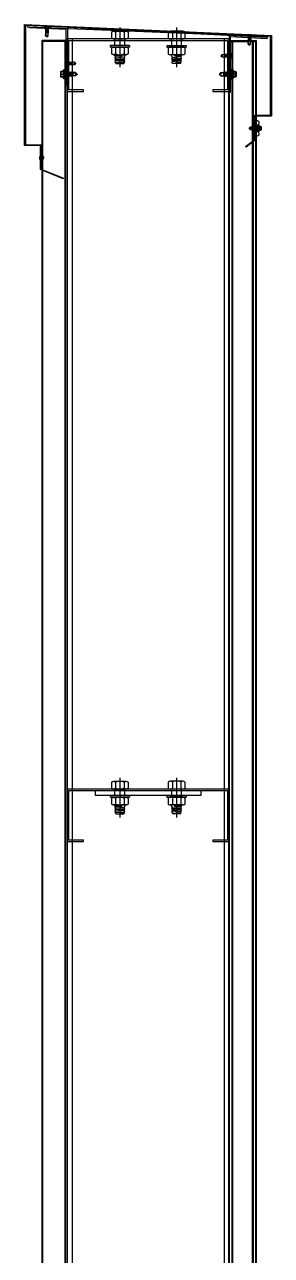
# Model space of a CAD drawing. Header units: inches. Extents: x 315041 to 662841, y -45540 to -35018.
# Drawn here: x 330329.6 to 330332.65, y -36196.91 to -36181.7 of the extents above; entities that cross this region are included whole.
import ezdxf

# ---------------------------------------------------------------- set-up
doc = ezdxf.new("R2010")
doc.units = ezdxf.units.IN
doc.header["$MEASUREMENT"] = 0
doc.linetypes.add('CENTER2', pattern=[28.575, 19.05, -3.175, 3.175, -3.175])
doc.linetypes.add('DASHED2', pattern=[9.525, 6.35, -3.175])
for name, color, linetype in [('251', 251, 'Continuous'), ('3', 3, 'Continuous'), ('5', 5, 'Continuous'), ('6', 6, 'Continuous'), ('8', 8, 'Continuous'), ('DIM', 8, 'Continuous'), ('flashing', 6, 'Continuous'), ('STRUCTURE', 1, 'Continuous')]:
    doc.layers.add(name, color=color, linetype=linetype)

# ---------------------------------------------------------------- blocks, each defined once
blk = doc.blocks.new('*U154')
at = {"layer": '251'}
h = blk.add_hatch(color=256, dxfattribs=at)
h.paths.add_polyline_path([(-0.0533, -0.0404), (-0.0533, -0.0433, -0.192582), (-0.0476, -0.0289, -0.192582), (-0.0533, -0.0144)])
h.paths.add_polyline_path([(-0.0533, 0.0144, -0.192582), (-0.0476, 0.0289, -0.192582), (-0.0533, 0.0433)])
h = blk.add_hatch(color=256, dxfattribs=at)
h.paths.add_polyline_path([(0.0559, -0.0404), (0.0559, -0.0433, -0.192582), (0.0617, -0.0289, -0.192582), (0.0559, -0.0144)])
h.paths.add_polyline_path([(0.0559, 0.0144, -0.192582), (0.0617, 0.0289, -0.192582), (0.0559, 0.0433)])
at = {"layer": '5', "linetype": 'CENTER2', "ltscale": 0.2}
blk.add_line((-0.0773, 0), (0.1944, 0), dxfattribs=at)
at = {"layer": '8'}
for p, q in [((-0.0533, 0.0404), (-0.0533, -0.0404)), ((-0.0476, 0.0578), (-0.0058, 0.0578)), ((-0.0476, 0.0289), (-0.0058, 0.0289)), ((0, 0.0433), (0, -0.0433)), ((0.0444, 0.0333), (0, 0.0333)), ((0.0444, -0.0664), (0.0444, 0.0664)), ((0.0444, 0.0664), (0.0559, 0.0664)), ((0.0559, -0.0664), (0.0559, 0.0664)), ((0.0559, 0.0404), (0.0559, -0.0404)), ((0.0617, 0.0578), (0.1034, 0.0578)), ((0.0617, 0.0289), (0.1034, 0.0289)), ((0.1092, 0.0433), (0.1092, -0.0433)), ((0.1168, 0.0333), (0.1092, 0.0333)), ((0.1211, 0.0267), (0.1168, 0.0333)), ((0.1168, 0.0333), (0.1168, -0.0167)), ((0.1168, -0.0167), (0.1211, 0.0267)), ((0.1268, 0.0333), (0.1211, 0.0267)), ((0.1311, 0.0267), (0.1268, 0.0333)), ((0.1639, 0.03), (0.1611, 0.0267)), ((0.1691, 0.0267), (0.1639, 0.03)), ((0.1658, -0.0267), (0.1674, 0)), ((0.1691, 0), (0.1674, 0)), ((0.1674, 0), (0.1691, 0)), ((0.1691, 0.0267), (0.1691, -0.0267)), ((-0.0476, -0.0289), (-0.0058, -0.0289)), ((-0.0476, -0.0289), (-0.0058, -0.0289)), ((-0.0476, -0.0578), (-0.0058, -0.0578)), ((0.0444, -0.0333), (0, -0.0333)), ((0.0444, -0.0664), (0.0559, -0.0664)), ((0.0617, -0.0289), (0.1034, -0.0289)), ((0.0617, -0.0289), (0.1034, -0.0289)), ((0.0617, -0.0578), (0.1034, -0.0578)), ((0.1201, -0.0333), (0.1092, -0.0333)), ((0.1258, -0.0267), (0.1201, -0.0333)), ((0.1601, -0.0333), (0.1558, -0.0267)), ((0.1658, -0.0267), (0.1601, -0.0333)), ((0.1658, -0.0267), (0.1691, -0.0267))]:
    blk.add_line(p, q, dxfattribs=at)
for points in [[(0.1358, -0.0267), (0.1301, -0.0333), (0.1258, -0.0267), (0.1311, 0.0267), (0.1368, 0.0333), (0.1411, 0.0267)], [(0.1458, -0.0267), (0.1401, -0.0333), (0.1358, -0.0267), (0.1411, 0.0267), (0.1468, 0.0333), (0.1511, 0.0267)], [(0.1558, -0.0267), (0.1501, -0.0333), (0.1458, -0.0267), (0.1511, 0.0267), (0.1568, 0.0333), (0.1611, 0.0267)]]:
    blk.add_lwpolyline(points, close=True, dxfattribs=at)
for centre, start, end in [((-0.0324, 0.0433), 136.39718, 223.60282), ((-0.0324, 0.0144), 136.39718, 180), ((-0.0209, 0.0433), 316.39718, 43.60282), ((-0.0209, 0.0144), 0, 43.60282), ((0.0768, 0.0433), 136.39718, 223.60282), ((0.0768, 0.0144), 136.39718, 180), ((0.0883, 0.0433), 316.39718, 43.60282), ((0.0883, 0.0144), 0, 43.60282), ((-0.0324, -0.0144), 180, 223.60282), ((-0.0324, -0.0433), 136.39718, 223.60282), ((-0.0209, -0.0144), 316.39718, 0), ((-0.0209, -0.0433), 316.39718, 43.60282), ((0.0768, -0.0144), 180, 223.60282), ((0.0768, -0.0433), 136.39718, 223.60282), ((0.0883, -0.0144), 316.39718, 0), ((0.0883, -0.0433), 316.39718, 43.60282)]:
    blk.add_arc(centre, 0.0209, start, end, dxfattribs=at)
blk = doc.blocks.new('*U155')
at = {"layer": '251'}
h = blk.add_hatch(color=256, dxfattribs=at)
h.paths.add_polyline_path([(-0.0533, -0.0404), (-0.0533, -0.0433, -0.192582), (-0.0476, -0.0289, -0.192582), (-0.0533, -0.0144)])
h.paths.add_polyline_path([(-0.0533, 0.0144, -0.192582), (-0.0476, 0.0289, -0.192582), (-0.0533, 0.0433)])
h = blk.add_hatch(color=256, dxfattribs=at)
h.paths.add_polyline_path([(0.0559, -0.0404), (0.0559, -0.0433, -0.192582), (0.0617, -0.0289, -0.192582), (0.0559, -0.0144)])
h.paths.add_polyline_path([(0.0559, 0.0144, -0.192582), (0.0617, 0.0289, -0.192582), (0.0559, 0.0433)])
at = {"layer": '5', "linetype": 'CENTER2', "ltscale": 0.2}
blk.add_line((-0.0773, 0), (0.1944, 0), dxfattribs=at)
at = {"layer": '8'}
for p, q in [((-0.0533, 0.0404), (-0.0533, -0.0404)), ((-0.0476, 0.0578), (-0.0058, 0.0578)), ((-0.0476, 0.0289), (-0.0058, 0.0289)), ((0, 0.0433), (0, -0.0433)), ((0.0444, 0.0333), (0, 0.0333)), ((0.0444, -0.0664), (0.0444, 0.0664)), ((0.0444, 0.0664), (0.0559, 0.0664)), ((0.0559, -0.0664), (0.0559, 0.0664)), ((0.0559, 0.0404), (0.0559, -0.0404)), ((0.0617, 0.0578), (0.1034, 0.0578)), ((0.0617, 0.0289), (0.1034, 0.0289)), ((0.1092, 0.0433), (0.1092, -0.0433)), ((0.1168, 0.0333), (0.1092, 0.0333)), ((0.1211, 0.0267), (0.1168, 0.0333)), ((0.1168, 0.0333), (0.1168, -0.0167)), ((0.1168, -0.0167), (0.1211, 0.0267)), ((0.1268, 0.0333), (0.1211, 0.0267)), ((0.1311, 0.0267), (0.1268, 0.0333)), ((0.1639, 0.03), (0.1611, 0.0267)), ((0.1691, 0.0267), (0.1639, 0.03)), ((0.1658, -0.0267), (0.1674, 0)), ((0.1691, 0), (0.1674, 0)), ((0.1674, 0), (0.1691, 0)), ((0.1691, 0.0267), (0.1691, -0.0267)), ((-0.0476, -0.0289), (-0.0058, -0.0289)), ((-0.0476, -0.0289), (-0.0058, -0.0289)), ((-0.0476, -0.0578), (-0.0058, -0.0578)), ((0.0444, -0.0333), (0, -0.0333)), ((0.0444, -0.0664), (0.0559, -0.0664)), ((0.0617, -0.0289), (0.1034, -0.0289)), ((0.0617, -0.0289), (0.1034, -0.0289)), ((0.0617, -0.0578), (0.1034, -0.0578)), ((0.1201, -0.0333), (0.1092, -0.0333)), ((0.1258, -0.0267), (0.1201, -0.0333)), ((0.1601, -0.0333), (0.1558, -0.0267)), ((0.1658, -0.0267), (0.1601, -0.0333)), ((0.1658, -0.0267), (0.1691, -0.0267))]:
    blk.add_line(p, q, dxfattribs=at)
for points in [[(0.1358, -0.0267), (0.1301, -0.0333), (0.1258, -0.0267), (0.1311, 0.0267), (0.1368, 0.0333), (0.1411, 0.0267)], [(0.1458, -0.0267), (0.1401, -0.0333), (0.1358, -0.0267), (0.1411, 0.0267), (0.1468, 0.0333), (0.1511, 0.0267)], [(0.1558, -0.0267), (0.1501, -0.0333), (0.1458, -0.0267), (0.1511, 0.0267), (0.1568, 0.0333), (0.1611, 0.0267)]]:
    blk.add_lwpolyline(points, close=True, dxfattribs=at)
for centre, start, end in [((-0.0324, 0.0433), 136.39718, 223.60282), ((-0.0324, 0.0144), 136.39718, 180), ((-0.0209, 0.0433), 316.39718, 43.60282), ((-0.0209, 0.0144), 0, 43.60282), ((0.0768, 0.0433), 136.39718, 223.60282), ((0.0768, 0.0144), 136.39718, 180), ((0.0883, 0.0433), 316.39718, 43.60282), ((0.0883, 0.0144), 0, 43.60282), ((-0.0324, -0.0144), 180, 223.60282), ((-0.0324, -0.0433), 136.39718, 223.60282), ((-0.0209, -0.0144), 316.39718, 0), ((-0.0209, -0.0433), 316.39718, 43.60282), ((0.0768, -0.0144), 180, 223.60282), ((0.0768, -0.0433), 136.39718, 223.60282), ((0.0883, -0.0144), 316.39718, 0), ((0.0883, -0.0433), 316.39718, 43.60282)]:
    blk.add_arc(centre, 0.0209, start, end, dxfattribs=at)
blk = doc.blocks.new('*U156')
at = {"layer": '251'}
h = blk.add_hatch(color=256, dxfattribs=at)
h.paths.add_polyline_path([(-0.0533, -0.0404), (-0.0533, -0.0433, -0.192582), (-0.0476, -0.0289, -0.192582), (-0.0533, -0.0144)])
h.paths.add_polyline_path([(-0.0533, 0.0144, -0.192582), (-0.0476, 0.0289, -0.192582), (-0.0533, 0.0433)])
h = blk.add_hatch(color=256, dxfattribs=at)
h.paths.add_polyline_path([(0.0559, -0.0404), (0.0559, -0.0433, -0.192582), (0.0617, -0.0289, -0.192582), (0.0559, -0.0144)])
h.paths.add_polyline_path([(0.0559, 0.0144, -0.192582), (0.0617, 0.0289, -0.192582), (0.0559, 0.0433)])
at = {"layer": '5', "linetype": 'CENTER2', "ltscale": 0.2}
blk.add_line((-0.0773, 0), (0.1944, 0), dxfattribs=at)
at = {"layer": '8'}
for p, q in [((-0.0533, 0.0404), (-0.0533, -0.0404)), ((-0.0476, 0.0578), (-0.0058, 0.0578)), ((-0.0476, 0.0289), (-0.0058, 0.0289)), ((0, 0.0433), (0, -0.0433)), ((0.0444, 0.0333), (0, 0.0333)), ((0.0444, -0.0664), (0.0444, 0.0664)), ((0.0444, 0.0664), (0.0559, 0.0664)), ((0.0559, -0.0664), (0.0559, 0.0664)), ((0.0559, 0.0404), (0.0559, -0.0404)), ((0.0617, 0.0578), (0.1034, 0.0578)), ((0.0617, 0.0289), (0.1034, 0.0289)), ((0.1092, 0.0433), (0.1092, -0.0433)), ((0.1168, 0.0333), (0.1092, 0.0333)), ((0.1211, 0.0267), (0.1168, 0.0333)), ((0.1168, 0.0333), (0.1168, -0.0167)), ((0.1168, -0.0167), (0.1211, 0.0267)), ((0.1268, 0.0333), (0.1211, 0.0267)), ((0.1311, 0.0267), (0.1268, 0.0333)), ((0.1639, 0.03), (0.1611, 0.0267)), ((0.1691, 0.0267), (0.1639, 0.03)), ((0.1658, -0.0267), (0.1674, 0)), ((0.1691, 0), (0.1674, 0)), ((0.1674, 0), (0.1691, 0)), ((0.1691, 0.0267), (0.1691, -0.0267)), ((-0.0476, -0.0289), (-0.0058, -0.0289)), ((-0.0476, -0.0289), (-0.0058, -0.0289)), ((-0.0476, -0.0578), (-0.0058, -0.0578)), ((0.0444, -0.0333), (0, -0.0333)), ((0.0444, -0.0664), (0.0559, -0.0664)), ((0.0617, -0.0289), (0.1034, -0.0289)), ((0.0617, -0.0289), (0.1034, -0.0289)), ((0.0617, -0.0578), (0.1034, -0.0578)), ((0.1201, -0.0333), (0.1092, -0.0333)), ((0.1258, -0.0267), (0.1201, -0.0333)), ((0.1601, -0.0333), (0.1558, -0.0267)), ((0.1658, -0.0267), (0.1601, -0.0333)), ((0.1658, -0.0267), (0.1691, -0.0267))]:
    blk.add_line(p, q, dxfattribs=at)
for points in [[(0.1358, -0.0267), (0.1301, -0.0333), (0.1258, -0.0267), (0.1311, 0.0267), (0.1368, 0.0333), (0.1411, 0.0267)], [(0.1458, -0.0267), (0.1401, -0.0333), (0.1358, -0.0267), (0.1411, 0.0267), (0.1468, 0.0333), (0.1511, 0.0267)], [(0.1558, -0.0267), (0.1501, -0.0333), (0.1458, -0.0267), (0.1511, 0.0267), (0.1568, 0.0333), (0.1611, 0.0267)]]:
    blk.add_lwpolyline(points, close=True, dxfattribs=at)
for centre, start, end in [((-0.0324, 0.0433), 136.39718, 223.60282), ((-0.0324, 0.0144), 136.39718, 180), ((-0.0209, 0.0433), 316.39718, 43.60282), ((-0.0209, 0.0144), 0, 43.60282), ((0.0768, 0.0433), 136.39718, 223.60282), ((0.0768, 0.0144), 136.39718, 180), ((0.0883, 0.0433), 316.39718, 43.60282), ((0.0883, 0.0144), 0, 43.60282), ((-0.0324, -0.0144), 180, 223.60282), ((-0.0324, -0.0433), 136.39718, 223.60282), ((-0.0209, -0.0144), 316.39718, 0), ((-0.0209, -0.0433), 316.39718, 43.60282), ((0.0768, -0.0144), 180, 223.60282), ((0.0768, -0.0433), 136.39718, 223.60282), ((0.0883, -0.0144), 316.39718, 0), ((0.0883, -0.0433), 316.39718, 43.60282)]:
    blk.add_arc(centre, 0.0209, start, end, dxfattribs=at)
blk = doc.blocks.new('*U157')
at = {"layer": '251'}
h = blk.add_hatch(color=256, dxfattribs=at)
h.paths.add_polyline_path([(-0.0533, -0.0404), (-0.0533, -0.0433, -0.192582), (-0.0476, -0.0289, -0.192582), (-0.0533, -0.0144)])
h.paths.add_polyline_path([(-0.0533, 0.0144, -0.192582), (-0.0476, 0.0289, -0.192582), (-0.0533, 0.0433)])
h = blk.add_hatch(color=256, dxfattribs=at)
h.paths.add_polyline_path([(0.0559, -0.0404), (0.0559, -0.0433, -0.192582), (0.0617, -0.0289, -0.192582), (0.0559, -0.0144)])
h.paths.add_polyline_path([(0.0559, 0.0144, -0.192582), (0.0617, 0.0289, -0.192582), (0.0559, 0.0433)])
at = {"layer": '5', "linetype": 'CENTER2', "ltscale": 0.2}
blk.add_line((-0.0773, 0), (0.1944, 0), dxfattribs=at)
at = {"layer": '8'}
for p, q in [((-0.0533, 0.0404), (-0.0533, -0.0404)), ((-0.0476, 0.0578), (-0.0058, 0.0578)), ((-0.0476, 0.0289), (-0.0058, 0.0289)), ((0, 0.0433), (0, -0.0433)), ((0.0444, 0.0333), (0, 0.0333)), ((0.0444, -0.0664), (0.0444, 0.0664)), ((0.0444, 0.0664), (0.0559, 0.0664)), ((0.0559, -0.0664), (0.0559, 0.0664)), ((0.0559, 0.0404), (0.0559, -0.0404)), ((0.0617, 0.0578), (0.1034, 0.0578)), ((0.0617, 0.0289), (0.1034, 0.0289)), ((0.1092, 0.0433), (0.1092, -0.0433)), ((0.1168, 0.0333), (0.1092, 0.0333)), ((0.1211, 0.0267), (0.1168, 0.0333)), ((0.1168, 0.0333), (0.1168, -0.0167)), ((0.1168, -0.0167), (0.1211, 0.0267)), ((0.1268, 0.0333), (0.1211, 0.0267)), ((0.1311, 0.0267), (0.1268, 0.0333)), ((0.1639, 0.03), (0.1611, 0.0267)), ((0.1691, 0.0267), (0.1639, 0.03)), ((0.1658, -0.0267), (0.1674, 0)), ((0.1691, 0), (0.1674, 0)), ((0.1674, 0), (0.1691, 0)), ((0.1691, 0.0267), (0.1691, -0.0267)), ((-0.0476, -0.0289), (-0.0058, -0.0289)), ((-0.0476, -0.0289), (-0.0058, -0.0289)), ((-0.0476, -0.0578), (-0.0058, -0.0578)), ((0.0444, -0.0333), (0, -0.0333)), ((0.0444, -0.0664), (0.0559, -0.0664)), ((0.0617, -0.0289), (0.1034, -0.0289)), ((0.0617, -0.0289), (0.1034, -0.0289)), ((0.0617, -0.0578), (0.1034, -0.0578)), ((0.1201, -0.0333), (0.1092, -0.0333)), ((0.1258, -0.0267), (0.1201, -0.0333)), ((0.1601, -0.0333), (0.1558, -0.0267)), ((0.1658, -0.0267), (0.1601, -0.0333)), ((0.1658, -0.0267), (0.1691, -0.0267))]:
    blk.add_line(p, q, dxfattribs=at)
for points in [[(0.1358, -0.0267), (0.1301, -0.0333), (0.1258, -0.0267), (0.1311, 0.0267), (0.1368, 0.0333), (0.1411, 0.0267)], [(0.1458, -0.0267), (0.1401, -0.0333), (0.1358, -0.0267), (0.1411, 0.0267), (0.1468, 0.0333), (0.1511, 0.0267)], [(0.1558, -0.0267), (0.1501, -0.0333), (0.1458, -0.0267), (0.1511, 0.0267), (0.1568, 0.0333), (0.1611, 0.0267)]]:
    blk.add_lwpolyline(points, close=True, dxfattribs=at)
for centre, start, end in [((-0.0324, 0.0433), 136.39718, 223.60282), ((-0.0324, 0.0144), 136.39718, 180), ((-0.0209, 0.0433), 316.39718, 43.60282), ((-0.0209, 0.0144), 0, 43.60282), ((0.0768, 0.0433), 136.39718, 223.60282), ((0.0768, 0.0144), 136.39718, 180), ((0.0883, 0.0433), 316.39718, 43.60282), ((0.0883, 0.0144), 0, 43.60282), ((-0.0324, -0.0144), 180, 223.60282), ((-0.0324, -0.0433), 136.39718, 223.60282), ((-0.0209, -0.0144), 316.39718, 0), ((-0.0209, -0.0433), 316.39718, 43.60282), ((0.0768, -0.0144), 180, 223.60282), ((0.0768, -0.0433), 136.39718, 223.60282), ((0.0883, -0.0144), 316.39718, 0), ((0.0883, -0.0433), 316.39718, 43.60282)]:
    blk.add_arc(centre, 0.0209, start, end, dxfattribs=at)
blk = doc.blocks.new('12')
at = {"color": 94, "ltscale": 50}
for points in [[(319406.46, -42722.411), (319406.64, -42722.411), (319406.64, -42721.801), (319404.68, -42721.801), (319404.68, -42722.411), (319404.86, -42722.411), (319404.86, -42722.431), (319404.68, -42722.431, -0.414214), (319404.66, -42722.411), (319404.66, -42721.801, -0.414214), (319404.68, -42721.781), (319406.64, -42721.781, -0.414214), (319406.66, -42721.801), (319406.66, -42722.411, -0.414214), (319406.64, -42722.431), (319406.46, -42722.431), (319406.46, -42722.411)], [(319406.46, -42731.679), (319406.64, -42731.679), (319406.64, -42731.069), (319404.68, -42731.069), (319404.68, -42731.679), (319404.86, -42731.679), (319404.86, -42731.699), (319404.68, -42731.699, -0.414214), (319404.66, -42731.679), (319404.66, -42731.069, -0.414214), (319404.68, -42731.049), (319406.64, -42731.049, -0.414214), (319406.66, -42731.069), (319406.66, -42731.679, -0.414214), (319406.64, -42731.699), (319406.46, -42731.699), (319406.46, -42731.679)]]:
    blk.add_lwpolyline(points, format="xyb", dxfattribs=at)
at = {"layer": '5'}
blk.add_lwpolyline([(319405.01, -42731.129), (319406.31, -42731.129), (319406.31, -42731.069), (319405.01, -42731.069)], close=True, dxfattribs=at)
at = {"layer": '8', "color": 2}
for p, q in [((319404.72, -42754.082), (319404.72, -42721.781)), ((319406.6, -42721.781), (319406.6, -42754.142))]:
    blk.add_line(p, q, dxfattribs=at)
blk.add_lwpolyline([(319404.66, -42754.142), (319404.66, -42721.781), (319406.66, -42721.781), (319406.66, -42754.142)], dxfattribs=at)
at = {"layer": '251', "color": 147, "yscale": 1.799999999999272}
for name, p, xscale, zscale, rotation in [('*U154', (319405.31, -42721.781), -1.799999999999272, 1.8, 90.00000005187859), ('*U155', (319406.01, -42721.781), 1.799999999999272, 1.799999999999272, 269.9999999481214), ('*U156', (319405.31, -42731.049), -1.799999999999272, 1.8, 90.00000005187859), ('*U157', (319406.01, -42731.049), 1.799999999999272, 1.799999999999272, 269.9999999481214)]:
    blk.add_blockref(name, p, dxfattribs=dict(at, xscale=xscale, zscale=zscale, rotation=rotation))
blk = doc.blocks.new('RIVET')
at = {"color": 8}
for p, q in [((-3.9, 1.1), (-4.2, 0)), ((-4.2, 0), (-3.9, -1.1)), ((-3.9, -1.1), (-3.9, 1.1)), ((-3.5, -1.3), (-3.5, 1.3)), ((-1, -1.2), (-1, 1.3)), ((-1, 1.3), (-0.1, 1.3)), ((0, 1.3), (0, 2.4)), ((0, -1.3), (0, 1.3)), ((0.1, 2.5), (0.1, 2.5)), ((0.1, 2.5), (0.7, 1.4)), ((0.1, -2.5), (0.1, 2.5)), ((0.7, 1.1), (0.7, -1.1)), ((0.9, 0.7), (0.7, 0.7)), ((0.9, -0.7), (0.9, 0.7)), ((-0.1, -1.2), (-1, -1.2)), ((0, -2.4), (0, -1.3)), ((0.7, -1.4), (0.1, -2.5)), ((0.1, -2.5), (0.1, -2.5)), ((0.9, -0.7), (0.7, -0.7))]:
    blk.add_line(p, q, dxfattribs=at)
for centre, radius, start, end in [((-3.4, 0.7), 0.634, 101.5667, 142.2309), ((-2.5, -0.1), 1.78, 64.6352, 125.2369), ((-0.9, 3), 1.71, 240.4783, 268.3625), ((-0.1, 1.3), 0.0625, 270, 0), ((0.1, 2.4), 0.0625, 90, 180), ((0.1, 2.4), 0.0625, 26.5651, 90), ((0.1, 1.1), 0.625, 0, 26.5651), ((5.4, 0.6), 4.45, 179.0778, 187.9518), ((5.8, -0.6), 4.85, 172.415, 180.5555), ((-3.4, -0.7), 0.634, 217.7691, 258.4333), ((-2.5, 0.1), 1.78, 234.7631, 295.3648), ((-0.9, -3), 1.71, 91.6375, 119.5217), ((-0.1, -1.3), 0.0625, 0, 90), ((0.1, -2.4), 0.0625, 180, 270), ((0.1, -2.4), 0.0625, 270, 333.4349), ((0.1, -1.1), 0.625, 333.4349, 0)]:
    blk.add_arc(centre, radius, start, end, dxfattribs=at)
blk = doc.blocks.new('SideLap')
at = {"layer": 'STRUCTURE', "color": 1, "linetype": 'Continuous'}
for p, q in [((15, 16), (0, 0)), ((20, 6), (0, -3)), ((15, 16), (20, 12)), ((15, 16), (40, 16)), ((42, 30), (40, 16)), ((40, 16), (44, -8)), ((48, 16), (42, 30)), ((42, 30), (48, -10)), ((52, -11), (48, 16)), ((48, 16), (52, 16)), ((54, 30), (52, 16)), ((52, 16), (57, -18)), ((60, 16), (54, 30)), ((54, 30), (64, -33)), ((65, -18), (60, 16)), ((60, 16), (64, 16)), ((66, 30), (64, 16)), ((64, 16), (69, -18)), ((72, 16), (66, 30)), ((66, 30), (76, -33)), ((77, -18), (72, 16)), ((72, 16), (76, 16)), ((78, 31), (76, 16)), ((76, 16), (81, -18)), ((84, 16), (78, 31)), ((78, 31), (88, -33)), ((89, -18), (84, 16)), ((84, 16), (88, 16)), ((90, 30), (88, 16)), ((88, 16), (93, -18)), ((96, 16), (90, 30)), ((90, 30), (100, -33)), ((101, -18), (96, 16)), ((96, 16), (100, 16)), ((102, 30), (100, 16)), ((100, 16), (105, -18)), ((108, 16), (102, 30)), ((102, 30), (112, -33)), ((112, -11), (108, 16)), ((108, 16), (112, 16)), ((112, -51), (112, 48)), ((122, -52), (122, 49)), ((122, 49), (126, 49)), ((126, 49), (134, 16)), ((126, 49), (126, -52)), ((134, 16), (134, -18)), ((134, 16), (135, 16)), ((135, 39), (135, 19)), ((135, 19), (135, -22)), ((142, 39), (142, -42)), ((142, 26), (165, 26)), ((142, 25), (161, 23)), ((161, 1), (142, -1)), ((169, 22), (169, -25)), ((0, -3), (15, -18)), ((2, -2), (16, -10)), ((15, -18), (45, -18)), ((24, -12), (51, -17)), ((45, -16), (45, -18)), ((45, -18), (52, -33)), ((49, -16), (52, -33)), ((52, -33), (53, -18)), ((53, -18), (53, -16)), ((53, -18), (57, -18)), ((57, -18), (64, -33)), ((64, -33), (65, -18)), ((65, -18), (69, -18)), ((69, -18), (76, -33)), ((76, -33), (77, -18)), ((77, -18), (81, -18)), ((81, -18), (88, -33)), ((88, -33), (89, -18)), ((89, -18), (93, -18)), ((93, -18), (100, -33)), ((100, -33), (101, -18)), ((101, -18), (105, -18)), ((105, -18), (112, -33)), ((112, -33), (112, -20)), ((126, -52), (122, -52)), ((134, -18), (126, -52)), ((134, -18), (135, -18)), ((135, -22), (135, -42)), ((142, -2), (161, -4)), ((161, -26), (142, -28)), ((142, -28), (165, -28))]:
    blk.add_line(p, q, dxfattribs=at)
for centre, radius, start, end in [((18, 9), 3.99, 304.2302, 54.5641), ((113, 77), 29.4, 267.4208, 287.7348), ((138, 39), 3.42, 9.6964, 170.3036), ((147, 12), 18.2, 322.5592, 37.4408), ((165, 22), 3.38, 0, 90), ((2, -1), 2.24, 141.6348, 215.4287), ((24, 2), 14.9, 234.0048, 267.8268), ((52, 2), 13, 231.0825, 265.3922), ((51, -14), 2.99, 285.9762, 82.6971), ((113, -80), 29.4, 72.2652, 92.5792), ((138, -41), 3.59, 199.7637, 340.2363), ((147, -15), 18.2, 322.5592, 37.4408), ((165, -25), 3.38, 270, 0)]:
    blk.add_arc(centre, radius, start, end, dxfattribs=at)
blk = doc.blocks.new('HFR-1')
at = {"layer": 'STRUCTURE', "color": 1, "linetype": 'Continuous'}
for p, q in [((-5.5, 0), (5.5, 0)), ((-5.2, 0.8), (-3.4, 1.5)), ((5.2, 0.8), (3.4, 1.5)), ((-2.4, -1.2), (-3, -1.6)), ((-3, -1.6), (-2.4, -1.9)), ((-2.4, -1.9), (-3, -2.3)), ((-3, -2.3), (-2.4, -2.6)), ((-2.4, -2.6), (-3, -3)), ((-3, -3), (-2.4, -3.3)), ((-2.4, -3.3), (-3, -3.7)), ((-3, -3.7), (-2.4, -4.1)), ((-2.4, -4.1), (-3, -4.4)), ((-3, -4.4), (-2.4, -4.8)), ((-2.4, -4.8), (-3, -5.1)), ((-3, -5.1), (-2.4, -5.5)), ((-2.4, -5.5), (-3, -5.8)), ((-3, -5.8), (-2.4, -6.2)), ((-2.4, -6.2), (-3, -6.6)), ((-3, -6.6), (-2.4, -6.9)), ((-2.4, -6.9), (-3, -7.3)), ((-3, -7.3), (-2.4, -7.6)), ((-2.4, -7.6), (-3, -8)), ((-3, -8), (-2.4, -8.3)), ((-2.4, -8.3), (-3, -8.7)), ((-3, -8.7), (-2.4, -9)), ((-2.4, -9), (-3, -9.4)), ((-3, -9.4), (-2.4, -9.7)), ((-2.4, -9.7), (-3, -10.1)), ((-3, -10.1), (-2.4, -10.5)), ((-2.4, -10.5), (-3, -10.8)), ((-3, -10.8), (-2.4, -11.2)), ((-2.4, -11.2), (-3, -11.5)), ((-3, -11.5), (-2.4, -11.9)), ((-2.9, -1.6), (2.9, -1.4)), ((-2.9, -2.3), (2.9, -2.1)), ((-2.9, -3), (2.9, -2.8)), ((-2.9, -3.7), (2.9, -3.6)), ((-2.9, -4.4), (2.9, -4.3)), ((-2.9, -5.1), (2.9, -5)), ((-2.9, -5.9), (2.9, -5.7)), ((-2.9, -6.6), (2.9, -6.4)), ((-2.9, -7.3), (2.9, -7.1)), ((-2.9, -8), (2.9, -7.8)), ((-2.9, -8.7), (2.9, -8.5)), ((-2.9, -9.4), (2.9, -9.2)), ((-2.9, -10.1), (1.5, -10)), ((-2.9, -10.8), (1.3, -10.7)), ((-2.9, -11.5), (0.9, -11.4)), ((-2.5, -17.4), (-2.5, -11.8)), ((-2.5, -17.4), (-2, -16.7)), ((-2.5, -17.4), (-0.2, -19.7)), ((2.4, -1.1), (-2.4, -1.2)), ((2.4, -1.8), (-2.4, -1.9)), ((-2.4, -1.9), (2.4, -1.8)), ((-2.4, -2.6), (2.4, -2.5)), ((2.4, -2.5), (-2.4, -2.6)), ((-2.4, -3.3), (2.4, -3.2)), ((2.4, -3.2), (-2.4, -3.3)), ((-2.4, -4.1), (2.4, -3.9)), ((2.4, -3.9), (-2.4, -4.1)), ((-2.4, -4.8), (2.4, -4.6)), ((2.4, -4.6), (-2.4, -4.8)), ((-2.4, -5.5), (2.4, -5.3)), ((2.4, -5.3), (-2.4, -5.5)), ((-2.4, -6.2), (2.4, -6)), ((2.4, -6), (-2.4, -6.2)), ((-2.4, -6.9), (2.4, -6.8)), ((2.4, -6.8), (-2.4, -6.9)), ((-2.4, -7.6), (2.4, -7.5)), ((2.4, -7.5), (-2.4, -7.6)), ((-2.4, -8.3), (2.4, -8.2)), ((2.4, -8.2), (-2.4, -8.3)), ((-2.4, -9), (2.4, -8.9)), ((2.4, -8.9), (-2.4, -9)), ((-2.4, -9.7), (2.4, -9.6)), ((2.4, -9.6), (-2.4, -9.7)), ((1.4, -10.3), (-2.4, -10.5)), ((-2.4, -10.5), (1.4, -10.3)), ((-2.4, -11.2), (1.1, -11.1)), ((1.1, -11.1), (-2.4, -11.2)), ((-2.4, -11.9), (0.4, -11.8)), ((-1, -16.7), (0.2, -19.7)), ((0.1, -19.4), (1.2, -17.3)), ((0.2, -19.7), (2.5, -17.4)), ((1.6, -16.1), (2.3, -10.2)), ((2.2, -10), (2.9, -10)), ((2.2, -11), (2.4, -11)), ((2.4, -11), (2.2, -11)), ((2.2, -11.4), (2.9, -11.4)), ((2.2, -11.7), (2.4, -11.7)), ((2.4, -10.3), (2.3, -10.3)), ((2.3, -10.3), (2.4, -10.3)), ((2.3, -10.7), (2.9, -10.7)), ((2.9, -1.4), (2.4, -1.1)), ((2.4, -1.8), (2.9, -1.4)), ((2.9, -2.1), (2.4, -1.8)), ((2.4, -2.5), (2.9, -2.1)), ((2.9, -2.8), (2.4, -2.5)), ((2.4, -3.2), (2.9, -2.8)), ((2.9, -3.6), (2.4, -3.2)), ((2.4, -3.9), (2.9, -3.6)), ((2.9, -4.3), (2.4, -3.9)), ((2.4, -4.6), (2.9, -4.3)), ((2.9, -5), (2.4, -4.6)), ((2.4, -5.3), (2.9, -5)), ((2.9, -5.7), (2.4, -5.3)), ((2.4, -6), (2.9, -5.7)), ((2.9, -6.4), (2.4, -6)), ((2.4, -6.8), (2.9, -6.4)), ((2.9, -7.1), (2.4, -6.8)), ((2.4, -7.5), (2.9, -7.1)), ((2.9, -7.8), (2.4, -7.5)), ((2.4, -8.2), (2.9, -7.8)), ((2.9, -8.5), (2.4, -8.2)), ((2.4, -8.9), (2.9, -8.5)), ((2.9, -9.2), (2.4, -8.9)), ((2.4, -9.6), (2.9, -9.2)), ((2.9, -10), (2.4, -9.6)), ((2.4, -10.3), (2.9, -10)), ((2.9, -10.7), (2.4, -10.3)), ((2.4, -11), (2.9, -10.7)), ((2.9, -11.4), (2.4, -11)), ((2.4, -11.7), (2.9, -11.4)), ((2.5, -17.4), (2.5, -11.7))]:
    blk.add_line(p, q, dxfattribs=at)
at = {"layer": 'STRUCTURE', "color": 1, "linetype": 'Continuous', "ltscale": 8}
for p in [(-3.4, 1.5), (3.4, 1.5)]:
    blk.add_line(p, (0, 1.5), dxfattribs=at)
at = {"layer": 'STRUCTURE', "color": 1, "linetype": 'DASHED2'}
for p in [(-1.9, 1.5), (1.9, 1.5)]:
    blk.add_line(p, (0, 0), dxfattribs=at)
at = {"layer": 'STRUCTURE', "color": 1, "linetype": 'Continuous', "ltscale": 8}
for centre, start, end in [((-4.7, 0.2), 130.41, 194.8062), ((4.7, 0.2), 345.1938, 49.59)]:
    blk.add_arc(centre, 0.801, start, end, dxfattribs=at)
at = {"layer": 'STRUCTURE', "color": 1, "linetype": 'Continuous'}
for centre, radius, start, end in [((-7.3, -9), 9.14, 58.065, 78.8402), ((5.1, -3.8), 3.83, 84.2039, 134.3621), ((-1.5, -17.1), 0.59, 34.2302, 144.5641), ((0, -19.4), 0.331, 231.6348, 305.4287), ((-0.5, -10.1), 1.93, 296.6041, 355.3922), ((-0.6, -16), 2.2, 324.0048, 357.8268), ((1.9, -10.3), 0.444, 15.9762, 172.6971)]:
    blk.add_arc(centre, radius, start, end, dxfattribs=at)
blk = doc.blocks.new('Short_Self_drilling')
at = {"layer": 'STRUCTURE', "color": 1, "linetype": 'Continuous'}
for p, q in [((6.4, 1.7), (-6.4, 1.7)), ((5.1, 3.8), (-5.1, 3.8)), ((-2.6, 2.9), (-5.1, 2.9)), ((-3.4, 3.8), (-3.4, 6.8)), ((3, 7.2), (-3, 7.2)), ((2.6, 2.9), (-2.6, 2.9)), ((-2.1, 2.8), (-2.1, 2.9)), ((6.3, 0), (0, 0)), ((2.2, 2.8), (2.2, 2.9)), ((2.2, -0.5), (2.2, 0)), ((5.1, 2.9), (2.6, 2.9)), ((3.4, 3.8), (3.4, 6.8)), ((3, -1.2), (-2.7, -0.2)), ((3, -2.7), (-2.7, -1.8)), ((3, -4.2), (-2.7, -3.3)), ((3, -5.8), (-2.7, -4.8)), ((3, -7.3), (-2.7, -6.3)), ((-1.9, -8), (-2.7, -7.9)), ((-2.1, -1.4), (-2.1, -0.9)), ((-2.1, -2.9), (-2.1, -2.4)), ((-2.1, -4.4), (-2.1, -3.9)), ((-2.1, -6), (-2.1, -5.4)), ((-2.1, -7.5), (-2.1, -7)), ((-2.1, -12.3), (-2.1, -8.5)), ((3, -8.8), (-1.1, -8.1)), ((2.1, -12.3), (2.1, -9.1)), ((2.2, -2), (2.2, -1.5)), ((2.2, -3.6), (2.2, -3)), ((2.2, -5.1), (2.2, -4.6)), ((2.2, -6.6), (2.2, -6.1)), ((2.2, -8.1), (2.2, -7.6))]:
    blk.add_line(p, q, dxfattribs=at)
blk.add_lwpolyline([(6.4, 1.3), (6.4, 1.7), (2.1, 2.8), (-2.1, 2.8), (-6.4, 1.7), (-6.4, 1.3)], close=True, dxfattribs=at)
for points in [[(-6.4, 1.3, -0.088869), (-6.3, 0), (0, 0)], [(-0.1, 3.8), (-0.3, 6.2, 0.338878), (-3.1, 6.2), (-3.3, 3.8)], [(3.3, 3.8), (3.1, 6.2, 0.338878), (0.3, 6.2), (0.1, 3.8)], [(2.1, -12.3), (0.2, -14.2, -0.333596), (-0.2, -14.2), (-2.1, -12.3)], [(-0.1, -14), (-1, -12.2, -0.148657), (-1.4, -11.2), (-2, -7.7, -0.815006), (-1.2, -7.8, 0.150833), (-0.8, -8.7)], [(2.1, -12.3), (1.7, -11.7, 0.52242), (0.9, -11.7), (-0.2, -14.2)]]:
    blk.add_lwpolyline(points, format="xyb", dxfattribs=at)
for points in [[(3, -1.2), (2.2, -1.5), (-2.1, -0.8), (-2.7, -0.2), (-2.4, 0)], [(3, -2.7), (2.2, -3), (-2.1, -2.4), (-2.7, -1.8), (-2.1, -1.4), (2.2, -2), (3, -2.7)], [(3, -4.2), (2.2, -4.6), (-2.1, -3.9), (-2.7, -3.3), (-2.1, -2.9), (2.2, -3.6), (3, -4.2)], [(3, -5.8), (2.2, -6.1), (-2.1, -5.4), (-2.7, -4.8), (-2.1, -4.4), (2.2, -5.1), (3, -5.8)], [(3, -7.3), (2.2, -7.6), (-2.1, -7), (-2.7, -6.3), (-2.1, -6), (2.2, -6.6), (3, -7.3)], [(-1.8, -8.5), (-2.1, -8.5), (-2.7, -7.9), (-2.1, -7.5), (-1.8, -7.5)], [(-1.3, -7.6), (2.2, -8.1), (3, -8.8)], [(-1.2, 0), (2.2, -0.5), (3, -1.2)], [(3, -8.8), (2.2, -9.1), (-0.8, -8.7)]]:
    blk.add_lwpolyline(points, dxfattribs=at)
for centre, radius, start, end in [((-5, 3.3), 0.455, 109.7949, 250.2674), ((-3, 6.8), 0.429, 90.0311, 180.0311), ((3, 6.8), 0.429, 0.0311, 90.0311), ((5.1, 3.3), 0.435, 279.7276, 80.3347), ((10, 0.2), 3.74, 162.2963, 182.6103)]:
    blk.add_arc(centre, radius, start, end, dxfattribs=at)

msp = doc.modelspace()

# ---------------------------------------------------------------- linework, layer by layer
at = {"layer": '3'}
for points in [[(330330.1145, -36181.898), (330329.8146, -36181.898), (330329.8146, -36388.9013), (330330.1145, -36388.9013)], [(330330.1045, -36181.908), (330329.8246, -36181.908), (330329.8246, -36388.8913), (330330.1045, -36388.8913)], [(330332.1244, -36181.898), (330332.4242, -36181.898), (330332.4242, -36388.9013), (330332.1244, -36388.9013)], [(330332.1344, -36181.908), (330332.4142, -36181.908), (330332.4142, -36388.8913), (330332.1344, -36388.8913)], [(330332.1645, -36181.8981), (330332.4643, -36181.8981), (330332.4643, -36209.1856), (330332.1645, -36209.1856)], [(330332.1745, -36181.9081), (330332.4543, -36181.9081), (330332.4543, -36209.1756), (330332.1745, -36209.1756)]]:
    msp.add_lwpolyline(points, close=True, dxfattribs=at)
at = {"layer": '6', "ltscale": 10}
msp.add_lwpolyline([(330332.64, -36181.8457), (330329.6139, -36181.7112), (330329.6139, -36183.1863), (330329.8096, -36183.1863), (330329.8096, -36183.4872), (330330.082, -36183.5979), (330330.0796, -36183.6062), (330329.7996, -36183.4913), (330329.7996, -36183.1963), (330329.6039, -36183.1963), (330329.6039, -36181.7012), (330332.65, -36181.836), (330332.65, -36182.8311), (330332.4543, -36182.8311), (330332.4543, -36183.1262), (330332.3373, -36183.2137), (330332.3303, -36183.2066), (330332.4443, -36183.122), (330332.4443, -36182.8211), (330332.64, -36182.8211), (330332.64, -36181.8457)], dxfattribs=at)
at = {"layer": 'flashing', "color": 1}
msp.add_lwpolyline([(330329.6402, -36181.7269), (330332.6047, -36181.8462), (330332.6042, -36181.8586), (330329.6402, -36181.7119)], close=True, dxfattribs=at)
for points in [[(330330.1317, -36182.4485), (330330.1167, -36182.4485), (330330.1167, -36181.7632), (330329.6646, -36181.7429), (330329.6652, -36181.7279), (330330.1317, -36181.7487), (330330.1317, -36182.4485)], [(330332.1291, -36182.5348), (330332.1441, -36182.5348), (330332.1441, -36181.8495), (330332.5977, -36181.8709), (330332.5977, -36181.856), (330332.1291, -36181.8351), (330332.1291, -36182.5348)]]:
    msp.add_lwpolyline(points, dxfattribs=at)

# ---------------------------------------------------------------- block references
at = {"color": 8, "extrusion": (0, 0, -1)}
for p, xscale, yscale, zscale, rotation in [((-330329.8822, -36181.7367), 0.005968394886151308, 0.005968394878436811, -0.005968394893184208, 2.236676253576916), ((-330332.3828, -36181.8373), 0.005968394886151308, 0.005968394878436811, -0.005968394893184208, 2.236676253576916), ((-330332.1445, -36182.0865), -0.005968394881657758, 0.005968394892988726, -0.005968394874592687, 90.1461857441367), ((-330330.1145, -36182.1814), 0.005968394881657758, 0.005968394878436811, -0.005968394893184208, 269.8538142558633)]:
    msp.add_blockref('HFR-1', p, dxfattribs=dict(at, xscale=xscale, yscale=yscale, zscale=zscale, rotation=rotation))
at = {"color": 8, "xscale": -1}
msp.add_blockref('12', (649736.7894, 6539.903), dxfattribs=at)
at = {"color": 1}
for p, xscale, yscale, zscale, rotation in [((330330.1145, -36182.3148), 0.009599999995501034, 0.009600000001228182, 0.00960000000074352, 89.96887248686654), ((330332.1445, -36182.3148), -0.009599999995501034, 0.009599999986676266, 0.009599999999999996, 270.0311275131335)]:
    msp.add_blockref('Short_Self_drilling', p, dxfattribs=dict(at, xscale=xscale, yscale=yscale, zscale=zscale, rotation=rotation))
at = {"layer": 'DIM', "xscale": 0.0008678571321070194, "yscale": 0.0008678571466589347, "zscale": 0.0008678571414202453}
msp.add_blockref('SideLap', (330332.376, -36182.9814), dxfattribs=at)
at = {"layer": 'flashing', "color": 0, "ltscale": 500, "xscale": 0.01000000000931323, "yscale": 0.00999999999839929, "zscale": 0.01000000000116415, "rotation": 180}
msp.add_blockref('RIVET', (330329.7996, -36183.3461), dxfattribs=at)

doc.saveas('drawing.dxf')
